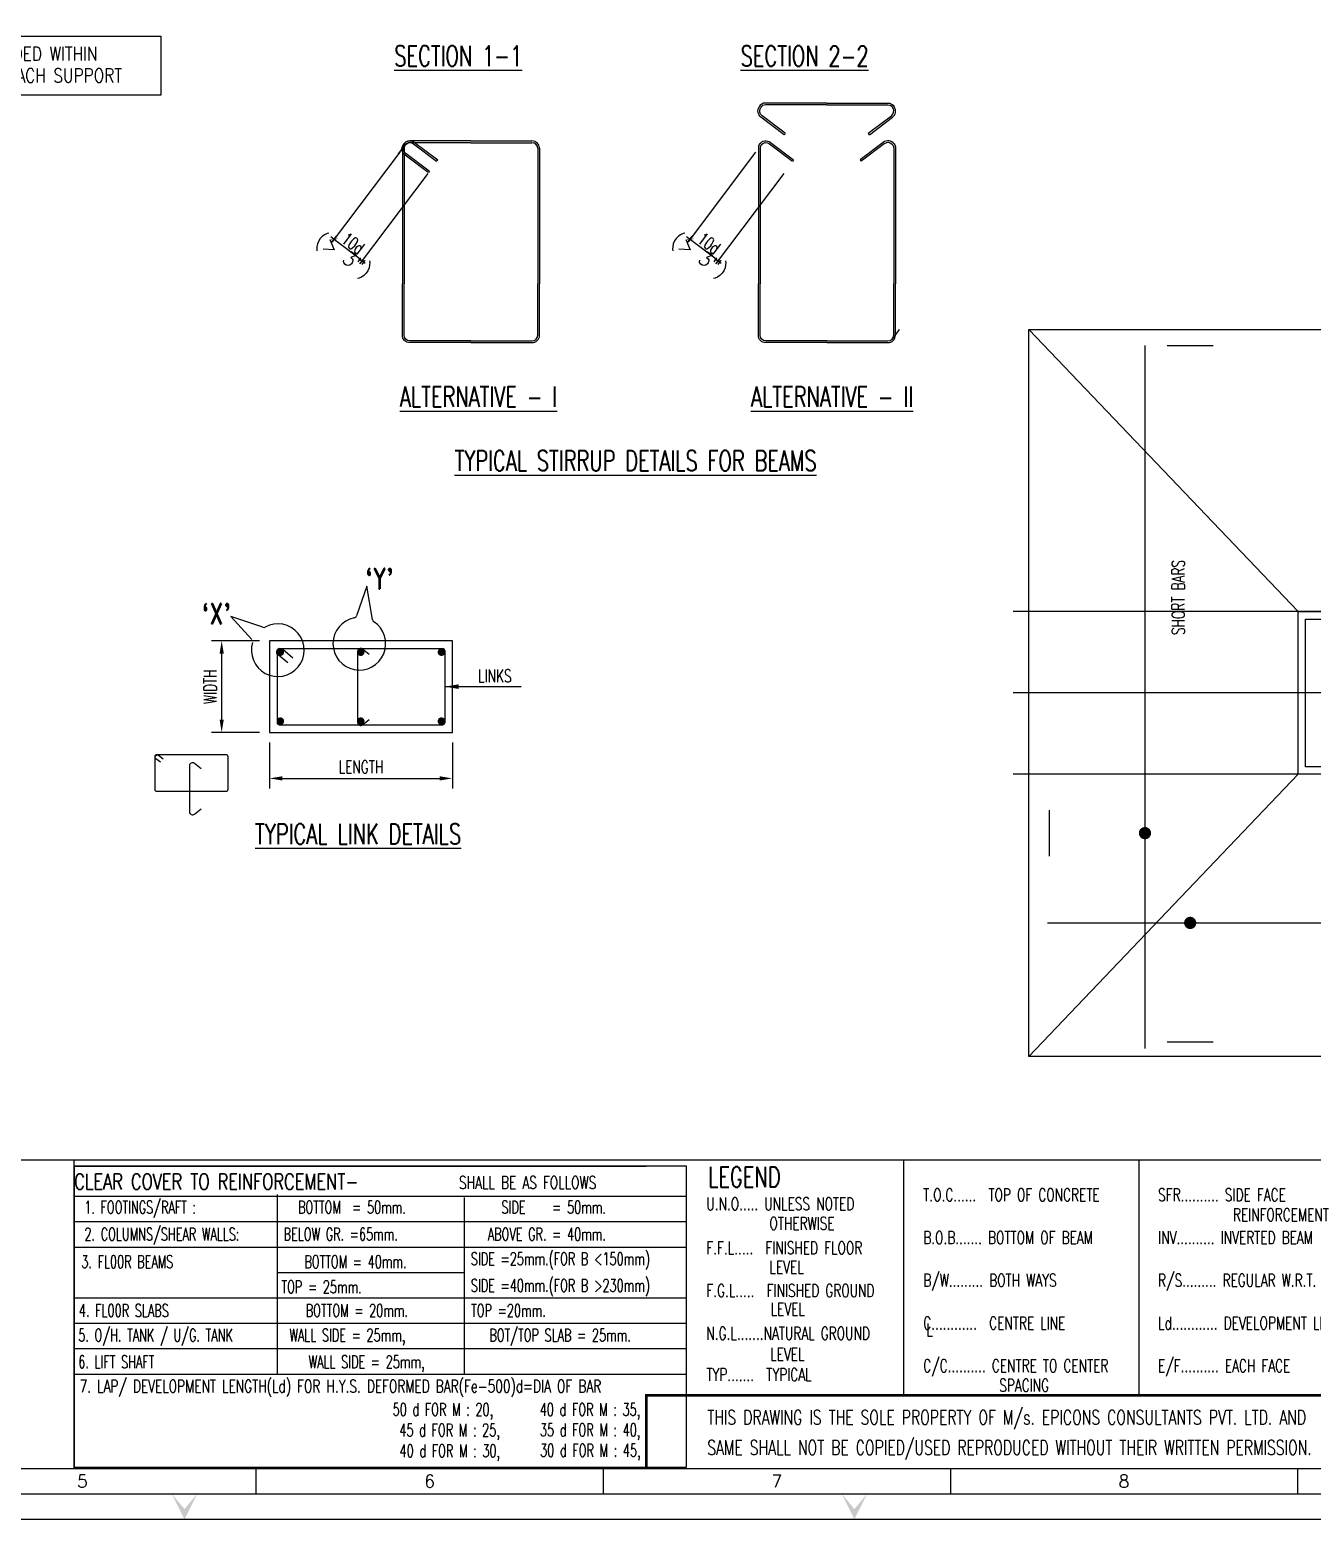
# Model space of a CAD drawing. Extents: x 489124 to 794428, y -356295 to -29813.
# Drawn here: x 741130 to 766376, y -160534 to -131229 of the extents above; entities that cross this region are included whole.
import ezdxf
from ezdxf.enums import TextEntityAlignment as Align
from ezdxf.lldxf.tags import DXFTag

# ---------------------------------------------------------------- set-up
doc = ezdxf.new("R2010")
doc.units = 0
doc.header["$LTSCALE"] = 500
doc.header["$MEASUREMENT"] = 0
doc.layers.get('DEFPOINTS').update_dxf_attribs({"color": 4})
for name, color, linetype in [('BEAM', 4, 'Continuous'), ('CEN', 8, 'CENTER'), ('COL', 1, 'Continuous'), ('DIM', 5, 'Continuous'), ('DIM1', 5, 'Continuous'), ('FOOT', 4, 'Continuous'), ('LINK', 2, 'Continuous'), ('MISC', 5, 'Continuous'), ('note t', 2, 'Continuous'), ('notes', 1, 'Continuous'), ('PNA', 10, 'Continuous'), ('STEEL', 6, 'Continuous'), ('TEXT (SHEET)', 4, 'Continuous'), ('TEXT1', 2, 'Continuous'), ('TITLE', 4, 'Continuous'), ('TXT', 4, 'Continuous'), ('TXT1', 2, 'Continuous')]:
    doc.layers.add(name, color=color, linetype=linetype)
doc.layers.add('HEADING-TXT', color=1, linetype='Continuous', lineweight=25)
doc.styles.add('D', font='romand.shx', dxfattribs={"height": 200})
doc.styles.add('ROMAND', font='romand')
doc.styles.add('ROMANS', font='r.shx', dxfattribs={"width": 0.7, "bigfont": 'bigfont.shx'})
doc.styles.add('ROMENT', font='r.shx', dxfattribs={"bigfont": 'bigfont.shx'})
tags = doc.linetypes.add('CENTER', pattern=[2, 1.25, -0.25, 0.25, -0.25]).pattern_tags.tags
tags[10:11] = [DXFTag(74, 4), DXFTag(75, 0), DXFTag(340, '0'), DXFTag(46, 1.0), DXFTag(50, 0.0), DXFTag(44, 0.0), DXFTag(45, 0.0)]
tags[8:9] = [DXFTag(74, 4), DXFTag(75, 0), DXFTag(340, '0'), DXFTag(46, 1.0), DXFTag(50, 0.0), DXFTag(44, 0.0), DXFTag(45, 0.0)]
tags[6:7] = [DXFTag(74, 4), DXFTag(75, 0), DXFTag(340, '0'), DXFTag(46, 1.0), DXFTag(50, 0.0), DXFTag(44, 0.0), DXFTag(45, 0.0)]
tags[4:5] = [DXFTag(74, 4), DXFTag(75, 0), DXFTag(340, '0'), DXFTag(46, 1.0), DXFTag(50, 0.0), DXFTag(44, 0.0), DXFTag(45, 0.0)]
tags = doc.linetypes.add('HIDDEN', pattern=[0.375, 0.25, -0.125]).pattern_tags.tags
tags[6:7] = [DXFTag(74, 4), DXFTag(75, 0), DXFTag(340, '0'), DXFTag(46, 1.0), DXFTag(50, 0.0), DXFTag(44, 0.0), DXFTag(45, 0.0)]
tags[4:5] = [DXFTag(74, 4), DXFTag(75, 0), DXFTag(340, '0'), DXFTag(46, 1.0), DXFTag(50, 0.0), DXFTag(44, 0.0), DXFTag(45, 0.0)]
doc.dimstyles.new('Copy of INT2TIMES', dxfattribs={"dimtxt": 300, "dimasz": 275, "dimexe": 75, "dimexo": 75, "dimgap": 40, "dimtad": 1, "dimdec": 0, "dimlfac": 0.5, "dimrnd": 5, "dimzin": 0, "dimdsep": 46, "dimtxsty": 'ROMANS', "dimcen": -1, "dimclrd": 5, "dimclre": 5, "dimclrt": 4, "dimadec": 0, "dimazin": 0, "dimtfac": 1, "dimtdec": 0, "dimtix": 1, "dimtofl": 0, "dimtmove": 2, "dimatfit": 3, "dimfxl": 0, "dimtolj": 1, "dimtzin": 0, "dimarcsym": 0})
doc.dimstyles.new('dim25', dxfattribs={"dimtxt": 250, "dimasz": 250, "dimexe": 200, "dimexo": 200, "dimgap": 100, "dimtad": 1, "dimdec": 0, "dimlfac": 0.25, "dimzin": 0, "dimdsep": 46, "dimtxsty": 'ROMANS', "dimcen": 0, "dimclrd": 5, "dimclre": 5, "dimclrt": 4, "dimadec": 0, "dimazin": 0, "dimtfac": 1, "dimtdec": 0, "dimtix": 1, "dimtofl": 0, "dimtmove": 2, "dimatfit": 3, "dimfxl": 0, "dimtolj": 1, "dimtzin": 0, "dimlwd": -1, "dimlwe": -1, "dimarcsym": 0})
doc.dimstyles.new('INT25', dxfattribs={"dimtxt": 250, "dimasz": 80, "dimexe": 60, "dimexo": 60, "dimgap": 40, "dimtad": 1, "dimdec": 0, "dimlfac": 0.25, "dimzin": 0, "dimdsep": 46, "dimtxsty": 'ROMANS', "dimblk": 'DIMTICK', "dimblk1": 'DIMTICK', "dimblk2": 'DIMTICK', "dimsah": 1, "dimcen": -0.25, "dimclrd": 7, "dimclre": 7, "dimclrt": 4, "dimadec": 0, "dimazin": 0, "dimtfac": 1, "dimtdec": 0, "dimtix": 1, "dimtofl": 0, "dimtmove": 2, "dimatfit": 3, "dimldrblk": 'DIMTICK', "dimfxl": 0, "dimtolj": 1, "dimtzin": 0, "dimarcsym": 0})

# ---------------------------------------------------------------- blocks, each defined once
blk = doc.blocks.new('FOLDER')
at = {"layer": 'PNA'}
for points in [[(-1250, 2500), (0, 0), (0, 1000)], [(1250, 2500), (0, 0), (0, 1000)]]:
    blk.add_solid(points, dxfattribs=at)
blk = doc.blocks.new('A1')
at = {"color": 1}
blk.add_line((81794, 6959), (1969, 6959), dxfattribs=at)
at = {"flags": 128}
blk.add_lwpolyline([(0, 0), (82779, 0), (82779, 58231), (0, 58231)], close=True, dxfattribs=at)
at = {"color": 1, "const_width": 56.6}
blk.add_lwpolyline([(42226, 985), (42226, 2401), (58867, 2401)], dxfattribs=at)
at = {"layer": 'PNA'}
for p, q in [((34655, 984), (34655, 492)), ((41389, 984), (41389, 492)), ((48124, 984), (48124, 492)), ((54858, 984), (54858, 492))]:
    blk.add_line(p, q, dxfattribs=at)
at = {"layer": 'PNA', "color": 1}
for points in [[(984, 492), (82287, 492), (82287, 57739), (984, 57739)], [(1969, 984), (81794, 984), (81794, 57247), (1969, 57247)]]:
    blk.add_lwpolyline(points, close=True, dxfattribs=at)
at = {"layer": 'PNA', "xscale": 0.1968578388914466, "yscale": 0.1968578388914466, "zscale": 0.1968578388914466}
for p in [(33269, 0), (46262, 0)]:
    blk.add_blockref('FOLDER', p, dxfattribs=at)
at = {"layer": 'PNA', "style": 'ROMANS'}
for s, p in [('5', (31289, 738)), ('6', (38023, 738)), ('7', (44757, 738)), ('8', (51491, 738))]:
    blk.add_text(s, height=246, dxfattribs=at).set_placement(p, align=Align.MIDDLE)
at = {"layer": 'TEXT (SHEET)', "color": 4, "style": 'ROMANS', "width": 0.7}
for s, p in [('THIS DRAWING IS THE SOLE PROPERTY OF M/s. EPICONS CONSULTANTS PVT. LTD. AND', (43408, 1833)), ('SAME SHALL NOT BE COPIED/USED REPRODUCED WITHOUT THEIR WRITTEN PERMISSION.', (43408, 1247))]:
    blk.add_text(s, height=283.16, dxfattribs=at).set_placement(p)
blk = doc.blocks.new('DIMTICK')
for p, q in [((-1, 0), (1, 0)), ((0, 1), (0, -1))]:
    blk.add_line(p, q)
at = {"color": 2, "const_width": 0.1}
blk.add_lwpolyline([(0.71, 0.71), (-0.71, -0.71)], dxfattribs=at)
blk = doc.blocks.new('*D636')
at = {"layer": 'DEFPOINTS', "color": 0}
for p in [(748448, -133590), (749002, -134008), (747118, -135352)]:
    blk.add_point(p, dxfattribs=at)
at = {"layer": 'DIM', "color": 7, "lineweight": -2}
for p, q in [((748412, -133638), (747082, -135400)), ((748966, -134056), (747636, -135818)), ((747608, -135722), (747182, -135400))]:
    blk.add_line(p, q, dxfattribs=at)
at = {"layer": 'DIM', "color": 7, "lineweight": -2, "xscale": 80, "yscale": 80, "zscale": 80}
for p, rotation in [((747118, -135352), 142.943955841153), ((747672, -135770), 322.943955841153)]:
    blk.add_blockref('DIMTICK', p, dxfattribs=dict(at, rotation=rotation))
at = {"layer": 'DIM', "color": 4, "insert": (747494, -135429), "char_height": 250, "attachment_point": 5, "rotation": 322.944, "style": 'ROMANS'}
blk.add_mtext('\\A1;10d', dxfattribs=at)
blk = doc.blocks.new('*D638')
at = {"layer": 'DEFPOINTS', "color": 0}
for p in [(755455, -133590), (756009, -134008), (754125, -135352)]:
    blk.add_point(p, dxfattribs=at)
at = {"layer": 'DIM', "color": 7, "lineweight": -2}
for p, q in [((755419, -133638), (754089, -135400)), ((755972, -134056), (754642, -135818)), ((754615, -135722), (754189, -135400))]:
    blk.add_line(p, q, dxfattribs=at)
at = {"layer": 'DIM', "color": 7, "lineweight": -2, "xscale": 80, "yscale": 80, "zscale": 80}
for p, rotation in [((754125, -135352), 142.943955841153), ((754679, -135770), 322.943955841153)]:
    blk.add_blockref('DIMTICK', p, dxfattribs=dict(at, rotation=rotation))
at = {"layer": 'DIM', "color": 4, "insert": (754501, -135429), "char_height": 250, "attachment_point": 5, "rotation": 322.944, "style": 'ROMANS'}
blk.add_mtext('\\A1;10d', dxfattribs=at)
blk = doc.blocks.new('*D671')
at = {"layer": 'DEFPOINTS', "color": 0}
for p in [(744908, -143252), (745850, -143252), (745850, -145052)]:
    blk.add_point(p, dxfattribs=at)
at = {"layer": 'DIM', "color": 5}
for p, q in [((745650, -143252), (744708, -143252)), ((744908, -144802), (744908, -143502)), ((745650, -145052), (744708, -145052))]:
    blk.add_line(p, q, dxfattribs=at)
for points in [[(744867, -143502), (744950, -143502), (744908, -143252)], [(744867, -144802), (744950, -144802), (744908, -145052)]]:
    blk.add_solid(points, dxfattribs=at)
at = {"layer": 'DIM', "color": 4, "insert": (744683, -144152), "char_height": 250, "attachment_point": 5, "rotation": 90, "style": 'ROMANS'}
blk.add_mtext('\\A1;WIDTH', dxfattribs=at)
blk = doc.blocks.new('*D672')
at = {"layer": 'DEFPOINTS', "color": 0}
for p in [(745850, -145052), (749450, -145052), (749450, -145958)]:
    blk.add_point(p, dxfattribs=at)
at = {"layer": 'DIM', "color": 5}
for p, q in [((745850, -145252), (745850, -146158)), ((749450, -145252), (749450, -146158)), ((746100, -145958), (749200, -145958))]:
    blk.add_line(p, q, dxfattribs=at)
for points in [[(746100, -145916), (746100, -145999), (745850, -145958)], [(749200, -145916), (749200, -145999), (749450, -145958)]]:
    blk.add_solid(points, dxfattribs=at)
at = {"layer": 'DIM', "color": 4, "insert": (747650, -145733), "char_height": 250, "attachment_point": 5, "style": 'ROMANS'}
blk.add_mtext('\\A1;LENGTH', dxfattribs=at)

msp = doc.modelspace()

# ---------------------------------------------------------------- linework, layer by layer
for p, q in [((764425.168, -137445.289), (763522.83, -137445.289)), ((761204.089, -147486.371), (761204.089, -146584.033)), ((764425.168, -151147.003), (763522.83, -151147.003))]:
    msp.add_line(p, q)
at = {"layer": 'BEAM'}
msp.add_lwpolyline([(749449.5, -143252.5), (745849.5, -143252.5), (745849.5, -145052.5), (749449.5, -145052.5)], close=True, dxfattribs=at)
msp.add_lwpolyline([(743630.598, -146212.179), (744993.157, -146212.179, 0.414213562), (745033.157, -146172.179), (745033.157, -145532.179, 0.414213562), (744993.157, -145492.179), (743630.598, -145492.179, 0.414213562), (743590.598, -145532.179), (743590.598, -146172.179, 0.414213562)], format="xyb", close=True, dxfattribs=at)
for points in [[(743703.426, -145638.365), (743614.393, -145571.003, -1), (743665.527, -145503.418), (743756.513, -145572.257)], [(744502.338, -145768.407), (744371.588, -145663.372, 0.62958674), (744274.011, -145710.148), (744274.011, -146613.573, 0.62958674), (744371.588, -146660.349), (744502.338, -146555.314)]]:
    msp.add_lwpolyline(points, format="xyb", dxfattribs=at)
at = {"layer": 'CEN'}
for p, q in [((773959.483, -142676.704), (760490.848, -142676.704)), ((773959.483, -144276.704), (760490.848, -144276.704)), ((773959.483, -145876.704), (760490.848, -145876.704))]:
    msp.add_line(p, q, dxfattribs=at)
at = {"layer": 'COL', "color": 4}
for points in [[(766097.153, -145876.704), (766097.153, -142676.704), (768100.045, -142676.704), (768100.045, -145876.704)], [(766242.432, -145731.291), (766242.432, -142822.118), (767956.239, -142822.118), (767956.239, -145731.291)]]:
    msp.add_lwpolyline(points, close=True, dxfattribs=at)
at = {"layer": 'DEFPOINTS', "color": 0, "linetype": 'ByBlock'}
msp.add_point((766242.432, -145731.291), dxfattribs=at)
at = {"layer": 'DIM'}
for p, q in [((748390.613, -133666.709), (748533.606, -133477.337)), ((758247.072, -137127.093), (758104.079, -137316.465)), ((747764.697, -142178.308), (747564.62, -142758.516)), ((747877.143, -142834.274), (747764.697, -142178.308)), ((745718.291, -142983.702), (745086.83, -142773.483)), ((745086.83, -142773.483), (745504.093, -143223.554))]:
    msp.add_line(p, q, dxfattribs=at)
msp.add_lwpolyline([(772979.318, -147035.202, 0, 210.546, 0), (772528.149, -147035.202, 0, 0, 0), (772979.318, -147035.202, 0, 0, 0), (761655.258, -147035.202, 210.546, 0, 0), (761204.089, -147035.202, 210.546, 0, 0)], format="xyseb", dxfattribs=at)
for centre, radius, start, end in [((746013.169, -143435.87), 519.063, 162.769959, 118.4573682), ((745737.243, -142926.774), 60, 251.5869007, 298.4573682), ((747617.497, -143307.552), 519.063, 100.9101662, 56.5975754), ((747507.898, -142738.956), 60, 280.9101662, 340.9739315), ((747936.28, -142824.136), 60, 189.727108, 236.5975754)]:
    msp.add_arc(centre, radius, start, end, dxfattribs=at)
at = {"layer": 'DIM1', "color": 7}
msp.add_line((742001.5, -159534.446), (742001.5, -153469.821), dxfattribs=at)
at = {"layer": 'DIM1', "elevation": 0}
msp.add_lwpolyline([(734919.001, -131353.408), (743708.742, -131353.408), (743708.742, -132514.391), (734919.001, -132514.391)], close=True, dxfattribs=at)
at = {"layer": 'DIM1', "const_width": 75}
for points in [[(746025.183, -143474.051, 1), (746100.183, -143474.051, 1)], [(747607.526, -143474.051, 1), (747682.526, -143474.051, 1)], [(749197.9, -143474.051, 1), (749272.9, -143474.051, 1)], [(746025.183, -144832.042, -1), (746100.183, -144832.042, -1)], [(747607.526, -144832.042, -1), (747682.526, -144832.042, -1)], [(749197.9, -144832.042, -1), (749272.9, -144832.042, -1)]]:
    msp.add_lwpolyline(points, format="xyb", close=True, dxfattribs=at)
at = {"layer": 'FOOT', "linetype": 'HIDDEN', "ltscale": 5}
for p, q in [((766097.153, -142676.704), (760798.074, -137124.496)), ((766097.153, -145876.704), (760798.074, -151428.912))]:
    msp.add_line(p, q, dxfattribs=at)
msp.add_lwpolyline([(760798.074, -137124.496), (773392.95, -137124.496), (773392.95, -151428.912), (760798.074, -151428.912)], close=True, dxfattribs=at)
at = {"layer": 'LINK'}
for p, q in [((756005.043, -133268.755), (755983.952, -133296.687)), ((757632.338, -133268.755), (757653.429, -133296.687)), ((749160.273, -133787.719), (749139.182, -133815.65)), ((756167.121, -133787.719), (756146.03, -133815.65)), ((757477.412, -133787.719), (757498.503, -133815.65)), ((749001.771, -134008.389), (748980.68, -134036.321))]:
    msp.add_line(p, q, dxfattribs=at)
at = {"layer": 'LINK', "elevation": 0}
for points in [[(755979.386, -133292.936), (755524.915, -132949.778, -0.391379955), (755488.167, -132744.451, -0.391379955)], [(756818.691, -132669.899), (755616.074, -132669.899, 0.270159719), (755488.167, -132744.451, 0.270159719)], [(756818.691, -132704.899), (755616.074, -132704.899, 0.284887278), (755515.749, -132767.111, 0.284887278)], [(756818.691, -132669.899), (758021.307, -132669.899, -0.270159719), (758149.215, -132744.451, -0.270159719)], [(756818.691, -132704.899), (758021.307, -132704.899, -0.284887278), (758121.632, -132767.111, -0.284887278)], [(757657.995, -133292.936), (758112.466, -132949.778, 0.391379955), (758149.215, -132744.451, 0.391379955)], [(756000.477, -133265.004), (755546.019, -132921.856, -0.381213026), (755515.46, -132766.873, -0.381213026)], [(757636.904, -133265.004), (758091.363, -132921.856, 0.381213026), (758121.922, -132766.873, 0.381213026)], [(748972.539, -134039.36), (748518.068, -133696.203, -0.391379955), (748481.319, -133490.876, -0.391379955)], [(748490.779, -133474.561, 0.148969914), (748465.802, -133556.533), (748465.802, -136224.168)], [(749811.843, -133416.324), (748609.227, -133416.324, 0.270159719), (748481.319, -133490.876, 0.270159719)], [(748490.779, -133474.561, -0.414213562), (748706.012, -133444.711), (749160.273, -133787.719)], [(748993.63, -134011.428), (748539.171, -133668.28, -0.381213026), (748508.612, -133513.298, -0.381213026)], [(748520.787, -133492.68, 0.152834704), (748500.802, -133556.533), (748500.802, -136224.168)], [(749811.843, -133451.324), (748609.227, -133451.324, 0.284887278), (748508.901, -133513.535, 0.284887278)], [(748520.954, -133492.781, -0.40520968), (748684.909, -133472.633), (749139.182, -133815.65)], [(755497.627, -133474.561, 0.148969914), (755472.65, -133556.533), (755472.65, -136224.168)], [(755497.627, -133474.561, -0.414213562), (755712.859, -133444.711), (756167.121, -133787.719)], [(755527.634, -133492.68, 0.152834704), (755507.65, -133556.533), (755507.65, -136224.168)], [(755527.801, -133492.781, -0.40520968), (755691.756, -133472.633), (756146.03, -133815.65)], [(758146.906, -133474.561, 0.414213562), (757931.673, -133444.711), (757477.412, -133787.719)], [(758116.731, -133492.781, 0.40520968), (757952.777, -133472.633), (757498.503, -133815.65)], [(758116.898, -133492.68, -0.152834704), (758136.883, -133556.533), (758136.883, -136224.168)], [(758146.906, -133474.561, -0.148969914), (758171.883, -133556.533), (758171.883, -136224.168)], [(749815.419, -137384.269), (748612.802, -137384.269, -0.414213562), (748465.802, -137237.269), (748465.802, -136224.168)], [(749815.419, -137349.269), (748612.802, -137349.269, -0.414213562), (748500.802, -137237.269), (748500.802, -136224.168)], [(749815.419, -137384.269), (751018.035, -137384.269, 0.414213562), (751165.035, -137237.269), (751165.035, -136224.168)], [(749815.419, -137349.269), (751018.035, -137349.269, 0.414213562), (751130.035, -137237.269), (751130.035, -136224.168)], [(756822.266, -137384.269), (755619.65, -137384.269, -0.414213562), (755472.65, -137237.269), (755472.65, -136224.168)], [(756822.266, -137349.269), (755619.65, -137349.269, -0.414213562), (755507.65, -137237.269), (755507.65, -136224.168)], [(756822.266, -137384.269), (758024.883, -137384.269, 0.414213562), (758171.883, -137237.269), (758171.883, -136224.168)], [(756822.266, -137349.269), (758024.883, -137349.269, 0.414213562), (758136.883, -137237.269), (758136.883, -136224.168)]]:
    msp.add_lwpolyline(points, format="xyb", dxfattribs=at)
for points in [[(749811.843, -133416.324), (751014.46, -133416.324)], [(749811.843, -133451.324), (751014.46, -133451.324)], [(751130.035, -133556.533), (751130.035, -136224.168)], [(751165.035, -133556.533), (751165.035, -136224.168)]]:
    msp.add_lwpolyline(points, dxfattribs=at)
at = {"layer": 'LINK'}
for centre, radius, start, end in [((751015.932, -133565.701), 149.385, 3.5184285, 90.5648021), ((751015.918, -133565.808), 114.493, 4.6462872, 90.7298608)]:
    msp.add_arc(centre, radius, start, end, dxfattribs=at)
at = {"layer": 'MISC'}
msp.add_lwpolyline([(763973.999, -137445.289, 0, 210.546, 0), (763973.999, -137896.458, 0, 0, 0), (763973.999, -137445.289, 0, 0, 0), (763973.999, -150695.834, 210.546, 0, 0), (763973.999, -151147.003, 210.546, 0, 0)], format="xyseb", dxfattribs=at)
at = {"layer": 'MISC', "const_width": 120.312}
for points in [[(763023.541, -147035.202, 1), (763143.853, -147035.202, 1)], [(763913.843, -148800.803, 1), (764034.155, -148800.803, 1)]]:
    msp.add_lwpolyline(points, format="xyb", close=True, dxfattribs=at)
at = {"layer": 'STEEL'}
for p, q in [((763083.697, -137439.374), (763083.697, -151270.007)), ((745999.5, -143442.5), (745999.5, -144862.5)), ((746039.5, -143402.5), (749259.5, -143402.5)), ((749299.5, -143442.5), (749299.5, -144862.5)), ((746039.5, -144902.5), (749259.5, -144902.5)), ((761162.652, -148800.803), (772899.08, -148800.803))]:
    msp.add_line(p, q, dxfattribs=at)
for points in [[(746211.993, -143686.17), (746018.248, -143525.458, -1), (746109.333, -143415.652), (746311.713, -143583.528)], [(747813.338, -143518.407), (747682.588, -143413.372, 0.62958674), (747585.011, -143460.148), (747585.011, -144857.573, 0.62958674), (747682.588, -144904.349), (747813.338, -144799.314)]]:
    msp.add_lwpolyline(points, format="xyb", dxfattribs=at)
for centre, start, end in [((746039.5, -143442.5), 90, 180), ((749259.5, -143442.5), 0, 90), ((746039.5, -144862.5), 180, 270), ((749259.5, -144862.5), 270, 0)]:
    msp.add_arc(centre, 40, start, end, dxfattribs=at)
at = {"layer": 'TEXT1', "color": 5}
for p, q in [((754056.047, -154684.306), (742001.5, -154684.306)), ((754056.047, -155184.306), (742001.5, -155184.306)), ((754056.047, -155184.306), (742001.5, -155184.306)), ((749686.341, -155684.306), (746004.055, -155684.306)), ((754056.047, -156184.306), (742001.5, -156184.306)), ((754056.047, -156684.306), (742001.5, -156684.306)), ((754056.047, -156684.306), (742001.5, -156684.306)), ((754056.047, -157184.306), (742001.5, -157184.306)), ((754056.047, -157684.306), (742001.5, -157684.306))]:
    msp.add_line(p, q, dxfattribs=at)
at = {"layer": 'TITLE', "color": 0}
for p, q in [((758336, -158096.958), (758336, -153469.821)), ((762972.5, -158096.958), (762972.5, -153469.821)), ((754056.047, -154184.306), (742001.5, -154184.306)), ((746004.055, -157684.306), (746004.055, -154143.543)), ((749686.341, -157684.306), (749686.341, -154206.043)), ((742001.5, -159534.446), (742001.5, -154497.542)), ((742001.5, -159534.446), (742001.5, -154497.543))]:
    msp.add_line(p, q, dxfattribs=at)
msp.add_lwpolyline([(742001.5, -153585.417), (753264.538, -153585.417), (753264.538, -153585.417)], dxfattribs=at)
msp.add_lwpolyline([(754056.047, -153585.417), (742001.5, -153585.417), (742001.5, -159508.99), (754056.047, -159506.905)], close=True, dxfattribs=at)

# ---------------------------------------------------------------- block references
at = {"xscale": 1.01500000001397, "yscale": 1.01500000001397, "zscale": 1.01500000001397}
msp.add_blockref('A1', (710407.925, -160533.5), dxfattribs=at)

# ---------------------------------------------------------------- texts
at = {"layer": 'HEADING-TXT', "color": 6, "style": 'ROMANS', "width": 0.7}
for s, p in [('%%USECTION 1-1', (748305.086, -131941.57)), ('%%USECTION 2-2', (755123.846, -131943.689)), ('LEGEND', (754481.5, -154000.204))]:
    msp.add_text(s, height=400, dxfattribs=at).set_placement(p)
for s, p in [('%%UALTERNATIVE - I', (749962.922, -138449.621)), ('%%UALTERNATIVE - II', (756923.752, -138449.621))]:
    msp.add_text(s, height=400, dxfattribs=at).set_placement(p, align=Align.MIDDLE)
for s, p in [('%%UTYPICAL STIRRUP DETAILS FOR BEAMS', (753055.909, -139909.167)), ('%%UTYPICAL LINK DETAILS', (747593.063, -147250.422))]:
    msp.add_text(s, height=400, dxfattribs=at).set_placement(p, align=Align.CENTER)
at = {"layer": 'note t', "style": 'D', "width": 0.75}
msp.add_text(' CLEAR COVER TO REINFORCEMENT- ', height=310.425, dxfattribs=at).set_placement((741846.185, -154045.601))
at = {"layer": 'notes', "color": 4, "style": 'ROMANS'}
for s, width, p in [('SHALL BE AS FOLLOWS', 0.7, (749581.791, -154034.957)), ('T.O.C......  TOP OF CONCRETE', 0.7, (758719.165, -154277.072)), ('SFR.......... SIDE FACE', 0.7, (763343.165, -154277.072)), ('   1. FOOTINGS/RAFT :               BOTTOM  = 50mm.              SIDE    = 50mm.', 0.65, (741839.037, -154520.084)), ('U.N.O..... UNLESS NOTED', 0.7, (754450.665, -154453.572)), ('REINFORCEMENT', 0.7, (764814.148, -154667)), ('OTHERWISE', 0.7, (755691.558, -154837.635)), ('   2. COLUMNS/SHEAR WALLS:     BELOW GR. =65mm.             ABOVE GR. = 40mm.', 0.65, (741842.579, -155049.495)), ('B.O.B....... BOTTOM OF BEAM', 0.7, (758719.165, -155117.572)), ('INV.......... INVERTED BEAM', 0.7, (763343.165, -155117.572)), ('  SIDE =25mm.(FOR B <150mm)', 0.65, (749590.529, -155534.776)), ('F.F.L.....  FINISHED FLOOR', 0.7, (754450.665, -155320.572)), ('3. FL00R BEAMS                    BOTTOM = 40mm. ', 0.65, (742145.102, -155591.926)), ('LEVEL', 0.7, (755691.831, -155698.143)), ('TOP = 25mm. ', 0.65, (746084.5, -156087.723)), ('  SIDE =40mm.(FOR B >230mm)', 0.65, (749590.529, -156058.743)), ('B/W......... BOTH WAYS', 0.7, (758719.165, -155958.072)), ('R/S......... REGULAR W.R.T. SUNK', 0.7, (763343.165, -155958.072)), ('F.G.L.....  FINISHED GROUND', 0.7, (754450.665, -156161.072)), ('4. FL00R SLABS                     BOTTOM = 20mm. ', 0.65, (742097.602, -156552.086)), ('TOP =20mm.', 0.65, (749819.151, -156551.266)), ('LEVEL', 0.7, (755714.331, -156526.754)), ('5. O/H. TANK / U/G. TANK       WALL SIDE = 25mm,            BOT/TOP SLAB = 25mm.', 0.65, (742084.978, -157036.832)), ('N.G.L.......NATURAL GROUND', 0.7, (754450.665, -157001.572)), ('C............  CENTRE LINE', 0.7, (758719.165, -156798.572)), ('L', 0.7, (758778.331, -156932.303)), ('Ld............ DEVELOPMENT LENGTH', 0.7, (763343.165, -156798.572)), ('6. LIFT SHAFT                        WALL SIDE = 25mm,     ', 0.65, (742084.978, -157561.984)), ('LEVEL', 0.7, (755706.541, -157413.996)), ('C/C.......... CENTRE TO CENTER', 0.7, (758719.165, -157639.072)), ('E/F.......... EACH FACE', 0.7, (763343.165, -157639.072)), ('TYP.......  TYPICAL', 0.7, (754450.665, -157813.972)), ('7. LAP/ DEVELOPMENT LENGTH(Ld) FOR H.Y.S. DEFORMED BAR(Fe-500)d=DIA OF BAR', 0.7, (742110.848, -158040.88)), ('SPACING', 0.7, (760214.514, -158023.63)), ('  50 d FOR M : 20,', 0.65, (748050.964, -158498.618)), ('40 d FOR M : 35,', 0.65, (751169.283, -158500.243)), ('45 d FOR M : 25,', 0.65, (748406.16, -158903.703)), ('35 d FOR M : 40,', 0.65, (751173.091, -158901.836)), ('40 d FOR M : 30,', 0.65, (748410.199, -159314.008)), ('30 d FOR M : 45,', 0.65, (751176.899, -159303.429))]:
    msp.add_text(s, height=250, dxfattribs=dict(at, width=width)).set_placement(p)
at = {"layer": 'TXT', "linetype": 'ByBlock', "style": 'ROMANS', "width": 0.8}
for s, p in [('LAP SPLICES SHALL NOT BE PROVIDED WITHIN', (739053.344, -131698.988)), ('DISTANCE OF 2D FROM FACE OF EACH SUPPORT', (739352.266, -132127.746))]:
    msp.add_text(s, height=275, dxfattribs=at).set_placement(p, align=Align.MIDDLE)
at = {"layer": 'TXT', "linetype": 'ByBlock', "style": 'ROMANS'}
for p in [(747301.092, -135676.163), (754307.939, -135676.163)]:
    msp.add_text('(> 3")', height=275, rotation=325.7906324, dxfattribs=at).set_placement(p, align=Align.MIDDLE)
at = {"layer": 'TXT', "style": 'ROMANS', "width": 0.7}
msp.add_text('SHORT BARS', height=250, rotation=90, dxfattribs=at).set_placement((763865.198, -143136.281))
at = {"layer": 'TXT', "style": 'ROMENT', "width": 0.7}
msp.add_text('LINKS', height=250, dxfattribs=at).set_placement((750285.263, -143941.087), align=Align.MIDDLE)
at = {"layer": 'TXT1', "style": 'ROMAND', "width": 0.8}
for s, p in [("`Y'", (748014.424, -142225.455)), ("`X'", (744804.21, -142918.356))]:
    msp.add_text(s, height=400, dxfattribs=at).set_placement(p, align=Align.CENTER)

# ---------------------------------------------------------------- dimensions: what is measured, and where the dimension line sits
at = {"layer": 'DIM'}
for p1, p2, picture, middle in [((749001.771, -134008.389), (748448.225, -133590.412), '*D636', (747494.411, -135429.126)), ((756008.619, -134008.389), (755455.072, -133590.412), '*D638', (754501.258, -135429.126))]:
    dim = msp.add_aligned_dim(p1=p1, p2=p2, distance=2207.143, text='10d', dimstyle='INT25', dxfattribs=at)
    dim.commit()
    dim.dimension.update_dxf_attribs({"geometry": picture, "text_midpoint": middle})
for base, p2, angle, text, picture, middle in [((744908.207, -143252.5), (745849.5, -143252.5), 90, 'WIDTH', '*D671', (744683.207, -144152.5)), ((749449.5, -145957.825), (749449.5, -145052.5), 180, 'LENGTH', '*D672', (747649.5, -145732.825))]:
    dim = msp.add_linear_dim(base=base, p1=(745849.5, -145052.5), p2=p2, angle=angle, text=text, dimstyle='dim25', dxfattribs=at)
    dim.commit()
    dim.dimension.update_dxf_attribs({"geometry": picture, "text_midpoint": middle})

# ---------------------------------------------------------------- leaders
at = {"layer": 'DIM', "ltscale": 2}
msp.add_leader([(749299.5, -144152.5), (750801.446, -144152.5)], dimstyle='Copy of INT2TIMES', dxfattribs=at)

doc.saveas('drawing.dxf')
